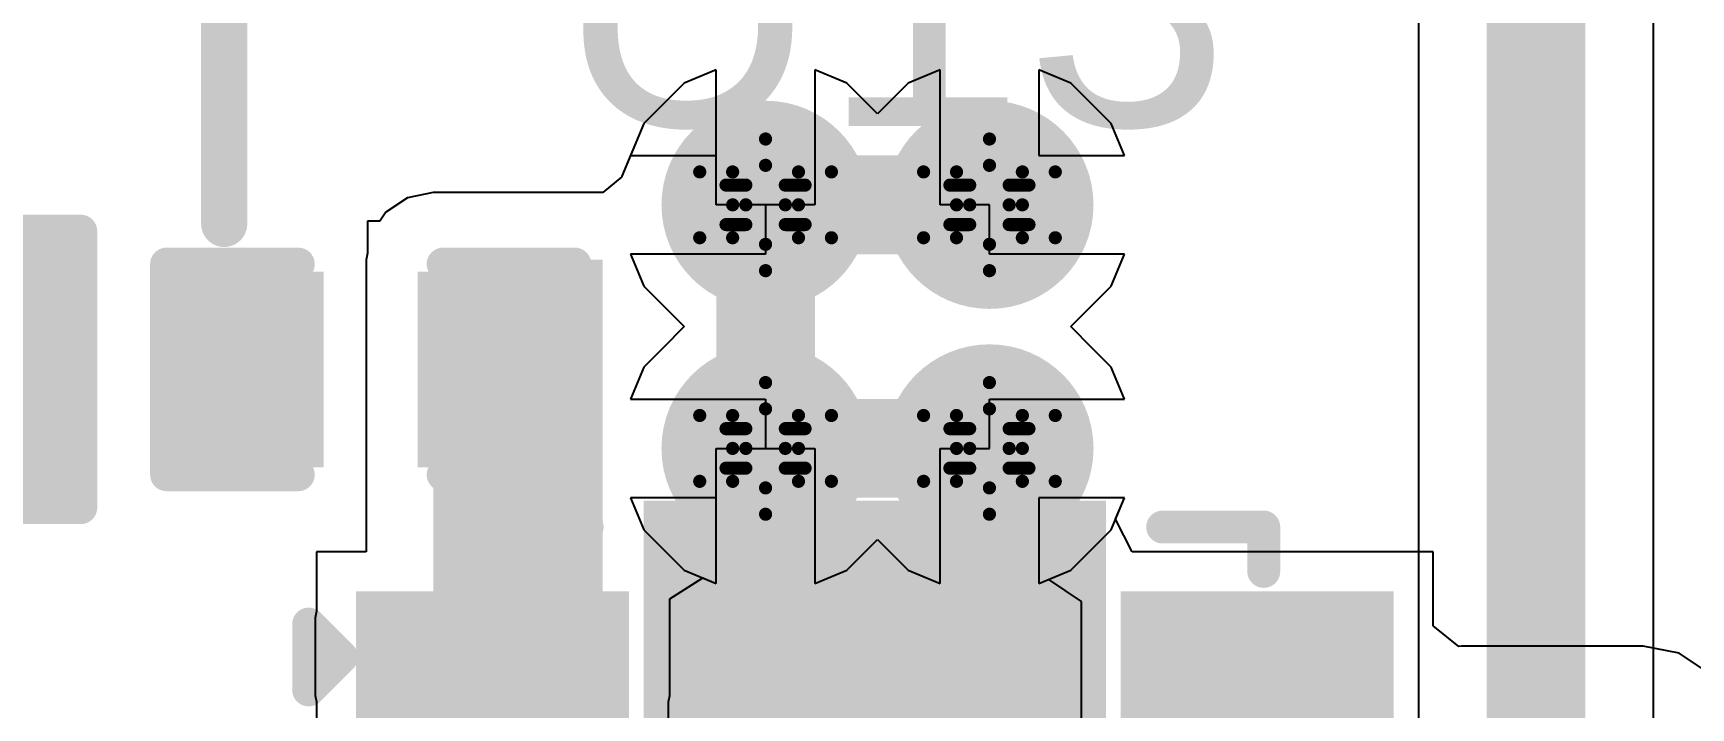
# Model space of a CAD drawing. Header units: inches. Extents: x -18 to 237, y -41 to 211.
# Drawn here: x 34.13 to 40.53, y 76.27 to 78.87 of the extents above; entities that cross this region are included whole.
import ezdxf

# ---------------------------------------------------------------- set-up
doc = ezdxf.new("R2010")
doc.units = ezdxf.units.IN
for name, color, linetype in [('Bottom Layer', 5, 'Continuous'), ('Bottom Solder', 6, 'Continuous'), ('Drill Drawing', 1, 'Continuous'), ('Top Layer', 1, 'Continuous'), ('Top Overlay', 2, 'Continuous'), ('Top Paste', 8, 'Continuous'), ('Top Solder', 216, 'Continuous'), ('Via Holes', 16, 'Continuous')]:
    doc.layers.add(name, color=color, linetype=linetype)
doc.styles.add('Arial', font='', dxfattribs={"height": 0.2})
doc.styles.get('Arial').set_extended_font_data('Arial')

# ---------------------------------------------------------------- blocks, each defined once
blk = doc.blocks.new('DFN_14_3_4__31')
at = {"layer": 'Top Layer'}
for points in [[(-0.79, 2), (0.79, 2), (0.79, -2), (-0.79, -2)], [(-1.9, 1.65), (-1.05, 1.65), (-1.05, 1.35), (-1.9, 1.35)], [(1.05, 1.65), (1.9, 1.65), (1.9, 1.35), (1.05, 1.35)], [(-1.9, 1.15), (-1.05, 1.15), (-1.05, 0.85), (-1.9, 0.85)], [(1.05, 1.15), (1.9, 1.15), (1.9, 0.85), (1.05, 0.85)], [(-1.9, 0.65), (-1.05, 0.65), (-1.05, 0.35), (-1.9, 0.35)], [(1.05, 0.65), (1.9, 0.65), (1.9, 0.35), (1.05, 0.35)], [(-1.9, 0.15), (-1.05, 0.15), (-1.05, -0.15), (-1.9, -0.15)], [(1.05, 0.15), (1.9, 0.15), (1.9, -0.15), (1.05, -0.15)], [(-1.9, -0.35), (-1.05, -0.35), (-1.05, -0.65), (-1.9, -0.65)], [(1.05, -0.35), (1.9, -0.35), (1.9, -0.65), (1.05, -0.65)], [(-1.9, -0.85), (-1.05, -0.85), (-1.05, -1.15), (-1.9, -1.15)], [(1.05, -0.85), (1.9, -0.85), (1.9, -1.15), (1.05, -1.15)], [(-1.9, -1.35), (-1.05, -1.35), (-1.05, -1.65), (-1.9, -1.65)], [(1.05, -1.35), (1.9, -1.35), (1.9, -1.65), (1.05, -1.65)]]:
    blk.add_hatch(color=1, dxfattribs=at).paths.add_polyline_path(points)
at = {"layer": 'Top Paste'}
for points in [[(-1.9, 1.65), (-1.05, 1.65), (-1.05, 1.35), (-1.9, 1.35)], [(1.05, 1.65), (1.9, 1.65), (1.9, 1.35), (1.05, 1.35)], [(-1.9, 1.15), (-1.05, 1.15), (-1.05, 0.85), (-1.9, 0.85)], [(1.05, 1.15), (1.9, 1.15), (1.9, 0.85), (1.05, 0.85)], [(-1.9, 0.65), (-1.05, 0.65), (-1.05, 0.35), (-1.9, 0.35)], [(1.05, 0.65), (1.9, 0.65), (1.9, 0.35), (1.05, 0.35)], [(-1.9, 0.15), (-1.05, 0.15), (-1.05, -0.15), (-1.9, -0.15)], [(1.05, 0.15), (1.9, 0.15), (1.9, -0.15), (1.05, -0.15)], [(-1.9, -0.35), (-1.05, -0.35), (-1.05, -0.65), (-1.9, -0.65)], [(1.05, -0.35), (1.9, -0.35), (1.9, -0.65), (1.05, -0.65)], [(-1.9, -0.85), (-1.05, -0.85), (-1.05, -1.15), (-1.9, -1.15)], [(1.05, -0.85), (1.9, -0.85), (1.9, -1.15), (1.05, -1.15)], [(-1.9, -1.35), (-1.05, -1.35), (-1.05, -1.65), (-1.9, -1.65)], [(1.05, -1.35), (1.9, -1.35), (1.9, -1.65), (1.05, -1.65)]]:
    blk.add_hatch(color=8, dxfattribs=at).paths.add_polyline_path(points)
at = {"layer": 'Top Solder'}
for points in [[(-0.8916, 2.1016), (0.8916, 2.1016), (0.8916, -2.1016), (-0.8916, -2.1016)], [(-2.0016, 1.7516), (-0.9484, 1.7516), (-0.9484, 1.2484), (-2.0016, 1.2484)], [(0.9484, 1.7516), (2.0016, 1.7516), (2.0016, 1.2484), (0.9484, 1.2484)], [(-2.0016, 1.2516), (-0.9484, 1.2516), (-0.9484, 0.7484), (-2.0016, 0.7484)], [(0.9484, 1.2516), (2.0016, 1.2516), (2.0016, 0.7484), (0.9484, 0.7484)], [(-2.0016, 0.7516), (-0.9484, 0.7516), (-0.9484, 0.2484), (-2.0016, 0.2484)], [(0.9484, 0.7516), (2.0016, 0.7516), (2.0016, 0.2484), (0.9484, 0.2484)], [(-2.0016, 0.2516), (-0.9484, 0.2516), (-0.9484, -0.2516), (-2.0016, -0.2516)], [(0.9484, 0.2516), (2.0016, 0.2516), (2.0016, -0.2516), (0.9484, -0.2516)], [(-2.0016, -0.2484), (-0.9484, -0.2484), (-0.9484, -0.7516), (-2.0016, -0.7516)], [(0.9484, -0.2484), (2.0016, -0.2484), (2.0016, -0.7516), (0.9484, -0.7516)], [(-2.0016, -0.7484), (-0.9484, -0.7484), (-0.9484, -1.2516), (-2.0016, -1.2516)], [(0.9484, -0.7484), (2.0016, -0.7484), (2.0016, -1.2516), (0.9484, -1.2516)], [(-2.0016, -1.2484), (-0.9484, -1.2484), (-0.9484, -1.7516), (-2.0016, -1.7516)], [(0.9484, -1.2484), (2.0016, -1.2484), (2.0016, -1.7516), (0.9484, -1.7516)]]:
    blk.add_hatch(color=216, dxfattribs=at).paths.add_polyline_path(points)
at = {"layer": 'Top Overlay'}
for points in [[(-1.5, 2, 0.127, 0.127, 0), (-1.11, 2, 0.127, 0.127, 0)], [(-1.5, 1.8288, 0.127, 0.127, 0), (-1.5, 2, 0.127, 0.127, 0)], [(1.11, 2, 0.127, 0.127, 0), (1.5, 2, 0.127, 0.127, 0)], [(1.5, 1.8288, 0.127, 0.127, 0), (1.5, 2, 0.127, 0.127, 0)], [(-2.1844, 1.3716, 0.127, 0.127, 0), (-2.1844, 1.6256, 0.127, 0.127, 0)], [(-2.1844, 1.6256, 0.127, 0.127, 0), (-2.0574, 1.4986, 0.127, 0.127, 0)], [(-2.1844, 1.3716, 0.127, 0.127, 0), (-2.0574, 1.4986, 0.127, 0.127, 0)], [(-1.5, -2, 0.127, 0.127, 0), (-1.5, -1.8288, 0.127, 0.127, 0)], [(1.5, -2, 0.127, 0.127, 0), (1.5, -1.8288, 0.127, 0.127, 0)], [(-1.5, -2, 0.127, 0.127, 0), (-1.11, -2, 0.127, 0.127, 0)], [(1.11, -2, 0.127, 0.127, 0), (1.5, -2, 0.127, 0.127, 0)]]:
    blk.add_lwpolyline(points, format="xyseb", dxfattribs=at)
for points in [[(-1.5317, 2, 0.0635, 0.0635, 1), (-1.4682, 2, 0.0635, 0.0635, 1)], [(-1.5317, 2, 0.0635, 0.0635, 1), (-1.4682, 2, 0.0635, 0.0635, 1)], [(-1.1418, 2, 0.0635, 0.0635, 1), (-1.0783, 2, 0.0635, 0.0635, 1)], [(1.0783, 2, 0.0635, 0.0635, 1), (1.1418, 2, 0.0635, 0.0635, 1)], [(1.4682, 2, 0.0635, 0.0635, 1), (1.5317, 2, 0.0635, 0.0635, 1)], [(1.4682, 2, 0.0635, 0.0635, 1), (1.5317, 2, 0.0635, 0.0635, 1)], [(-1.5317, 1.8288, 0.0635, 0.0635, 1), (-1.4682, 1.8288, 0.0635, 0.0635, 1)], [(1.4682, 1.8288, 0.0635, 0.0635, 1), (1.5317, 1.8288, 0.0635, 0.0635, 1)], [(-2.2161, 1.6256, 0.0635, 0.0635, 1), (-2.1526, 1.6256, 0.0635, 0.0635, 1)], [(-2.2161, 1.6256, 0.0635, 0.0635, 1), (-2.1526, 1.6256, 0.0635, 0.0635, 1)], [(-2.0892, 1.4986, 0.0635, 0.0635, 1), (-2.0257, 1.4986, 0.0635, 0.0635, 1)], [(-2.0892, 1.4986, 0.0635, 0.0635, 1), (-2.0257, 1.4986, 0.0635, 0.0635, 1)], [(-2.2161, 1.3716, 0.0635, 0.0635, 1), (-2.1526, 1.3716, 0.0635, 0.0635, 1)], [(-2.2161, 1.3716, 0.0635, 0.0635, 1), (-2.1526, 1.3716, 0.0635, 0.0635, 1)], [(-1.5317, -1.8288, 0.0635, 0.0635, 1), (-1.4682, -1.8288, 0.0635, 0.0635, 1)], [(1.4682, -1.8288, 0.0635, 0.0635, 1), (1.5317, -1.8288, 0.0635, 0.0635, 1)], [(-1.5317, -2, 0.0635, 0.0635, 1), (-1.4682, -2, 0.0635, 0.0635, 1)], [(-1.5317, -2, 0.0635, 0.0635, 1), (-1.4682, -2, 0.0635, 0.0635, 1)], [(-1.1418, -2, 0.0635, 0.0635, 1), (-1.0783, -2, 0.0635, 0.0635, 1)], [(1.0783, -2, 0.0635, 0.0635, 1), (1.1418, -2, 0.0635, 0.0635, 1)], [(1.4682, -2, 0.0635, 0.0635, 1), (1.5317, -2, 0.0635, 0.0635, 1)], [(1.4682, -2, 0.0635, 0.0635, 1), (1.5317, -2, 0.0635, 0.0635, 1)]]:
    blk.add_lwpolyline(points, format="xyseb", close=True, dxfattribs=at)
blk = doc.blocks.new('R___0603_59')
at = {"layer": 'Top Layer'}
for points in [[(-0.381, 0.4445), (-0.381, -0.4445), (-1.143, -0.4445), (-1.143, 0.4445)], [(1.143, 0.4445), (1.143, -0.4445), (0.381, -0.4445), (0.381, 0.4445)]]:
    blk.add_hatch(color=1, dxfattribs=at).paths.add_polyline_path(points)
at = {"layer": 'Top Paste'}
for points in [[(-0.381, 0.4445), (-0.381, -0.4445), (-1.143, -0.4445), (-1.143, 0.4445)], [(1.143, 0.4445), (1.143, -0.4445), (0.381, -0.4445), (0.381, 0.4445)]]:
    blk.add_hatch(color=8, dxfattribs=at).paths.add_polyline_path(points)
at = {"layer": 'Top Solder'}
for points in [[(-0.2794, 0.5461), (-0.2794, -0.5461), (-1.2446, -0.5461), (-1.2446, 0.5461)], [(1.2446, 0.5461), (1.2446, -0.5461), (0.2794, -0.5461), (0.2794, 0.5461)]]:
    blk.add_hatch(color=216, dxfattribs=at).paths.add_polyline_path(points)
at = {"layer": 'Top Overlay'}
for points in [[(1.2192, 0.5334, 0.127, 0.127, 0), (-1.2192, 0.5334, 0.127, 0.127, 0)], [(-1.2192, 0.5334, 0.127, 0.127, 0), (-1.2192, -0.5334, 0.127, 0.127, 0)], [(1.2192, 0.5334, 0.127, 0.127, 0), (1.2192, -0.5334, 0.127, 0.127, 0)], [(1.2192, -0.5334, 0.127, 0.127, 0), (-1.2192, -0.5334, 0.127, 0.127, 0)]]:
    blk.add_lwpolyline(points, format="xyseb", dxfattribs=at)
for points in [[(-1.25095, 0.5334, 0.0635, 0.0635, 1), (-1.18745, 0.5334, 0.0635, 0.0635, 1)], [(-1.25095, 0.5334, 0.0635, 0.0635, 1), (-1.18745, 0.5334, 0.0635, 0.0635, 1)], [(1.18745, 0.5334, 0.0635, 0.0635, 1), (1.25095, 0.5334, 0.0635, 0.0635, 1)], [(1.18745, 0.5334, 0.0635, 0.0635, 1), (1.25095, 0.5334, 0.0635, 0.0635, 1)], [(-1.25095, -0.5334, 0.0635, 0.0635, 1), (-1.18745, -0.5334, 0.0635, 0.0635, 1)], [(-1.25095, -0.5334, 0.0635, 0.0635, 1), (-1.18745, -0.5334, 0.0635, 0.0635, 1)], [(1.18745, -0.5334, 0.0635, 0.0635, 1), (1.25095, -0.5334, 0.0635, 0.0635, 1)], [(1.18745, -0.5334, 0.0635, 0.0635, 1), (1.25095, -0.5334, 0.0635, 0.0635, 1)]]:
    blk.add_lwpolyline(points, format="xyseb", close=True, dxfattribs=at)
blk = doc.blocks.new('C___0402_144')
at = {"layer": 'Top Layer'}
for points in [[(-0.6985, -0.3175), (-0.6985, 0.3175), (-0.2413, 0.3175), (-0.2413, -0.3175)], [(0.2413, -0.3175), (0.2413, 0.3175), (0.6985, 0.3175), (0.6985, -0.3175)]]:
    blk.add_hatch(color=1, dxfattribs=at).paths.add_polyline_path(points)
at = {"layer": 'Top Paste'}
for points in [[(-0.6985, -0.3175), (-0.6985, 0.3175), (-0.2413, 0.3175), (-0.2413, -0.3175)], [(0.2413, -0.3175), (0.2413, 0.3175), (0.6985, 0.3175), (0.6985, -0.3175)]]:
    blk.add_hatch(color=8, dxfattribs=at).paths.add_polyline_path(points)
at = {"layer": 'Top Solder'}
for points in [[(-0.7585, -0.3775), (-0.7585, 0.3775), (-0.1813, 0.3775), (-0.1813, -0.3775)], [(0.1813, -0.3775), (0.1813, 0.3775), (0.7585, 0.3775), (0.7585, -0.3775)]]:
    blk.add_hatch(color=216, dxfattribs=at).paths.add_polyline_path(points)
at = {"layer": 'Top Overlay'}
for points in [[(-0.7874, 0.4064, 0.127, 0.127, 0), (-0.7874, -0.4064, 0.127, 0.127, 0)], [(-0.2794, 0.4064, 0.127, 0.127, 0), (-0.7874, 0.4064, 0.127, 0.127, 0)], [(0.7874, 0.4064, 0.127, 0.127, 0), (0.2794, 0.4064, 0.127, 0.127, 0)], [(0.7874, 0.4064, 0.127, 0.127, 0), (0.7874, -0.4064, 0.127, 0.127, 0)], [(-0.2794, -0.4064, 0.127, 0.127, 0), (-0.7874, -0.4064, 0.127, 0.127, 0)], [(0.7874, -0.4064, 0.127, 0.127, 0), (0.2794, -0.4064, 0.127, 0.127, 0)]]:
    blk.add_lwpolyline(points, format="xyseb", dxfattribs=at)
for points in [[(-0.8191, 0.4064, 0.0635, 0.0635, 1), (-0.7556, 0.4064, 0.0635, 0.0635, 1)], [(-0.8191, 0.4064, 0.0635, 0.0635, 1), (-0.7556, 0.4064, 0.0635, 0.0635, 1)], [(-0.3111, 0.4064, 0.0635, 0.0635, 1), (-0.2477, 0.4064, 0.0635, 0.0635, 1)], [(0.2477, 0.4064, 0.0635, 0.0635, 1), (0.3111, 0.4064, 0.0635, 0.0635, 1)], [(0.7556, 0.4064, 0.0635, 0.0635, 1), (0.8191, 0.4064, 0.0635, 0.0635, 1)], [(0.7556, 0.4064, 0.0635, 0.0635, 1), (0.8191, 0.4064, 0.0635, 0.0635, 1)], [(-0.8191, -0.4064, 0.0635, 0.0635, 1), (-0.7556, -0.4064, 0.0635, 0.0635, 1)], [(-0.8191, -0.4064, 0.0635, 0.0635, 1), (-0.7556, -0.4064, 0.0635, 0.0635, 1)], [(-0.3111, -0.4064, 0.0635, 0.0635, 1), (-0.2477, -0.4064, 0.0635, 0.0635, 1)], [(0.2477, -0.4064, 0.0635, 0.0635, 1), (0.3111, -0.4064, 0.0635, 0.0635, 1)], [(0.7556, -0.4064, 0.0635, 0.0635, 1), (0.8191, -0.4064, 0.0635, 0.0635, 1)], [(0.7556, -0.4064, 0.0635, 0.0635, 1), (0.8191, -0.4064, 0.0635, 0.0635, 1)]]:
    blk.add_lwpolyline(points, format="xyseb", close=True, dxfattribs=at)

msp = doc.modelspace()

# ---------------------------------------------------------------- hatches: boundary and pattern name
at = {"layer": 'Bottom Layer'}
h = msp.add_hatch(color=5, dxfattribs=at)
edge = h.paths.add_edge_path()
edge.add_arc((36.957, 78.2101), 0.3, 0, 360)
h = msp.add_hatch(color=5, dxfattribs=at)
edge = h.paths.add_edge_path()
edge.add_arc((37.8206, 78.2101), 0.3, 0, 360)
h = msp.add_hatch(color=5, dxfattribs=at)
edge = h.paths.add_edge_path()
edge.add_arc((36.957, 77.2703), 0.3, 0, 360)
h = msp.add_hatch(color=5, dxfattribs=at)
edge = h.paths.add_edge_path()
edge.add_arc((37.8206, 77.2703), 0.3, 0, 360)
at = {"layer": 'Bottom Solder'}
h = msp.add_hatch(color=6, dxfattribs=at)
edge = h.paths.add_edge_path()
edge.add_arc((36.957, 78.2101), 0.4016, 0, 360)
h = msp.add_hatch(color=6, dxfattribs=at)
edge = h.paths.add_edge_path()
edge.add_arc((37.8206, 78.2101), 0.4016, 0, 360)
h = msp.add_hatch(color=6, dxfattribs=at)
edge = h.paths.add_edge_path()
edge.add_arc((36.957, 77.2703), 0.4016, 0, 360)
h = msp.add_hatch(color=6, dxfattribs=at)
edge = h.paths.add_edge_path()
edge.add_arc((37.8206, 77.2703), 0.4016, 0, 360)
at = {"layer": 'Top Layer'}
h = msp.add_hatch(color=1, dxfattribs=at)
edge = h.paths.add_edge_path()
edge.add_arc((36.957, 78.2101), 0.3, 0, 360)
h = msp.add_hatch(color=1, dxfattribs=at)
edge = h.paths.add_edge_path()
edge.add_arc((37.8206, 78.2101), 0.3, 0, 360)
for points in [[(35.6752, 76.3169), (36.3288, 76.3169), (36.3288, 77.9985), (35.6752, 77.9985)], [(35.4788, 76.3169), (36.3288, 76.3169), (36.3288, 76.6169), (35.4788, 76.6169)]]:
    msp.add_hatch(color=1, dxfattribs=at).paths.add_polyline_path(points)
h = msp.add_hatch(color=1, dxfattribs=at)
edge = h.paths.add_edge_path()
edge.add_arc((36.957, 77.2703), 0.3, 0, 360)
h = msp.add_hatch(color=1, dxfattribs=at)
edge = h.paths.add_edge_path()
edge.add_arc((37.8206, 77.2703), 0.3, 0, 360)
at = {"layer": 'Top Solder'}
h = msp.add_hatch(color=216, dxfattribs=at)
edge = h.paths.add_edge_path()
edge.add_arc((36.957, 78.2101), 0.4016, 0, 360)
h = msp.add_hatch(color=216, dxfattribs=at)
edge = h.paths.add_edge_path()
edge.add_arc((37.8206, 78.2101), 0.4016, 0, 360)
h = msp.add_hatch(color=216, dxfattribs=at)
edge = h.paths.add_edge_path()
edge.add_arc((36.957, 77.2703), 0.4016, 0, 360)
h = msp.add_hatch(color=216, dxfattribs=at)
edge = h.paths.add_edge_path()
edge.add_arc((37.8206, 77.2703), 0.4016, 0, 360)
at = {"layer": 'Via Holes'}
h = msp.add_hatch(color=7, dxfattribs=at)
edge = h.paths.add_edge_path()
edge.add_arc((36.957, 78.2101), 0.15, 0, 360)
h = msp.add_hatch(color=7, dxfattribs=at)
edge = h.paths.add_edge_path()
edge.add_arc((37.8206, 78.2101), 0.15, 0, 360)
h = msp.add_hatch(color=7, dxfattribs=at)
edge = h.paths.add_edge_path()
edge.add_arc((36.957, 77.2703), 0.15, 0, 360)
h = msp.add_hatch(color=7, dxfattribs=at)
edge = h.paths.add_edge_path()
edge.add_arc((37.8206, 77.2703), 0.15, 0, 360)

# ---------------------------------------------------------------- linework, layer by layer
at = {"layer": 'Bottom Layer'}
for p, q in [((39.4756, 80.2082), (39.4756, 75.7972)), ((40.382, 75.7972), (40.382, 80.2082)), ((36.7665, 78.7308), (36.6432, 78.6797)), ((36.7665, 78.4006), (36.7665, 78.7308)), ((37.2708, 78.6797), (37.1475, 78.7308)), ((37.1475, 78.7308), (37.1475, 78.2101)), ((37.6301, 78.7308), (37.5068, 78.6797)), ((37.6301, 78.2101), (37.6301, 78.7308)), ((38.1344, 78.6797), (38.0111, 78.7308)), ((38.0111, 78.7308), (38.0111, 78.4006)), ((36.6432, 78.6797), (36.4873, 78.5239)), ((37.3888, 78.5618), (37.2708, 78.6797)), ((37.5068, 78.6797), (37.3888, 78.5618)), ((38.2903, 78.5239), (38.1344, 78.6797)), ((36.4873, 78.5239), (36.4363, 78.4006)), ((38.3413, 78.4006), (38.2903, 78.5239)), ((36.4363, 78.4006), (36.7665, 78.4006)), ((38.0111, 78.4006), (38.3413, 78.4006)), ((37.1475, 78.2101), (36.957, 78.2101)), ((36.957, 78.2101), (36.957, 78.0196)), ((37.8206, 78.2101), (37.6301, 78.2101)), ((37.8206, 78.0196), (37.8206, 78.2101)), ((36.957, 78.0196), (36.4363, 78.0196)), ((36.4363, 78.0196), (36.4873, 77.8963)), ((38.3413, 78.0196), (37.8206, 78.0196)), ((38.2903, 77.8963), (38.3413, 78.0196)), ((36.4873, 77.8963), (36.5605, 77.8232)), ((38.2171, 77.8232), (38.2903, 77.8963)), ((36.5605, 77.8232), (36.6429, 77.7402)), ((38.1347, 77.7402), (38.2171, 77.8232)), ((36.6429, 77.7402), (36.5605, 77.6572)), ((38.2171, 77.6572), (38.1347, 77.7402)), ((36.5605, 77.6572), (36.4873, 77.5841)), ((38.2903, 77.5841), (38.2171, 77.6572)), ((36.4873, 77.5841), (36.4363, 77.4608)), ((38.3413, 77.4608), (38.2903, 77.5841)), ((36.4363, 77.4608), (36.957, 77.4608)), ((36.957, 77.4608), (36.957, 77.2703)), ((37.8206, 77.2703), (37.8206, 77.4608)), ((37.8206, 77.4608), (38.3413, 77.4608)), ((36.957, 77.2703), (37.1475, 77.2703)), ((37.1475, 77.2703), (37.1475, 76.7495)), ((37.6301, 76.7495), (37.6301, 77.2703)), ((37.6301, 77.2703), (37.8206, 77.2703)), ((36.7665, 77.0798), (36.4363, 77.0798)), ((36.4363, 77.0798), (36.4873, 76.9565)), ((36.7665, 76.7495), (36.7665, 77.0798)), ((38.3413, 77.0798), (38.0111, 77.0798)), ((38.0111, 77.0798), (38.0111, 76.7495)), ((38.2903, 76.9565), (38.3413, 77.0798)), ((36.4873, 76.9565), (36.6432, 76.8006)), ((38.1344, 76.8006), (38.2903, 76.9565)), ((37.2708, 76.8006), (37.3888, 76.9186)), ((37.3888, 76.9186), (37.5068, 76.8006)), ((36.6432, 76.8006), (36.7665, 76.7495)), ((37.1475, 76.7495), (37.2708, 76.8006)), ((37.5068, 76.8006), (37.6301, 76.7495)), ((38.0111, 76.7495), (38.1344, 76.8006))]:
    msp.add_line(p, q, dxfattribs=at)
msp.add_lwpolyline([(39.9288, 75.4669, 0.381, 0.381, 0), (39.9288, 80.5385, 0.381, 0.381, 0)], format="xyseb", dxfattribs=at)
at = {"layer": 'Drill Drawing'}
for points in [[(36.83, 78.3371, 0.0508, 0.0508, 0), (36.957, 78.4641, 0.0508, 0.0508, 0)], [(36.957, 78.4641, 0.0508, 0.0508, 0), (37.084, 78.3371, 0.0508, 0.0508, 0)], [(37.6936, 78.3371, 0.0508, 0.0508, 0), (37.8206, 78.4641, 0.0508, 0.0508, 0)], [(37.8206, 78.4641, 0.0508, 0.0508, 0), (37.9476, 78.3371, 0.0508, 0.0508, 0)], [(36.703, 78.3371, 0.0508, 0.0508, 0), (36.83, 78.2101, 0.0508, 0.0508, 0)], [(36.703, 78.3371, 0.0508, 0.0508, 0), (36.83, 78.3371, 0.0508, 0.0508, 0)], [(36.8808, 78.2863, 0.0508, 0.0508, 0), (36.957, 78.3625, 0.0508, 0.0508, 0)], [(36.957, 78.3625, 0.0508, 0.0508, 0), (37.0332, 78.2863, 0.0508, 0.0508, 0)], [(37.084, 78.3371, 0.0508, 0.0508, 0), (37.211, 78.3371, 0.0508, 0.0508, 0)], [(37.084, 78.2101, 0.0508, 0.0508, 0), (37.211, 78.3371, 0.0508, 0.0508, 0)], [(37.5666, 78.3371, 0.0508, 0.0508, 0), (37.6936, 78.2101, 0.0508, 0.0508, 0)], [(37.5666, 78.3371, 0.0508, 0.0508, 0), (37.6936, 78.3371, 0.0508, 0.0508, 0)], [(37.7444, 78.2863, 0.0508, 0.0508, 0), (37.8206, 78.3625, 0.0508, 0.0508, 0)], [(37.8206, 78.3625, 0.0508, 0.0508, 0), (37.8968, 78.2863, 0.0508, 0.0508, 0)], [(37.9476, 78.3371, 0.0508, 0.0508, 0), (38.0746, 78.3371, 0.0508, 0.0508, 0)], [(37.9476, 78.2101, 0.0508, 0.0508, 0), (38.0746, 78.3371, 0.0508, 0.0508, 0)], [(36.8046, 78.2863, 0.0508, 0.0508, 0), (36.8808, 78.2101, 0.0508, 0.0508, 0)], [(36.8046, 78.2863, 0.0508, 0.0508, 0), (36.8808, 78.2863, 0.0508, 0.0508, 0)], [(37.0332, 78.2863, 0.0508, 0.0508, 0), (37.1094, 78.2863, 0.0508, 0.0508, 0)], [(37.0332, 78.2101, 0.0508, 0.0508, 0), (37.1094, 78.2863, 0.0508, 0.0508, 0)], [(37.6682, 78.2863, 0.0508, 0.0508, 0), (37.7444, 78.2101, 0.0508, 0.0508, 0)], [(37.6682, 78.2863, 0.0508, 0.0508, 0), (37.7444, 78.2863, 0.0508, 0.0508, 0)], [(37.8968, 78.2863, 0.0508, 0.0508, 0), (37.973, 78.2863, 0.0508, 0.0508, 0)], [(37.8968, 78.2101, 0.0508, 0.0508, 0), (37.973, 78.2863, 0.0508, 0.0508, 0)], [(36.703, 78.0831, 0.0508, 0.0508, 0), (36.83, 78.2101, 0.0508, 0.0508, 0)], [(36.8046, 78.1339, 0.0508, 0.0508, 0), (36.8808, 78.2101, 0.0508, 0.0508, 0)], [(37.0332, 78.2101, 0.0508, 0.0508, 0), (37.1094, 78.1339, 0.0508, 0.0508, 0)], [(37.084, 78.2101, 0.0508, 0.0508, 0), (37.211, 78.0831, 0.0508, 0.0508, 0)], [(37.5666, 78.0831, 0.0508, 0.0508, 0), (37.6936, 78.2101, 0.0508, 0.0508, 0)], [(37.6682, 78.1339, 0.0508, 0.0508, 0), (37.7444, 78.2101, 0.0508, 0.0508, 0)], [(37.8968, 78.2101, 0.0508, 0.0508, 0), (37.973, 78.1339, 0.0508, 0.0508, 0)], [(37.9476, 78.2101, 0.0508, 0.0508, 0), (38.0746, 78.0831, 0.0508, 0.0508, 0)], [(36.8046, 78.1339, 0.0508, 0.0508, 0), (36.8808, 78.1339, 0.0508, 0.0508, 0)], [(36.8808, 78.1339, 0.0508, 0.0508, 0), (36.957, 78.0577, 0.0508, 0.0508, 0)], [(36.957, 78.0577, 0.0508, 0.0508, 0), (37.0332, 78.1339, 0.0508, 0.0508, 0)], [(37.0332, 78.1339, 0.0508, 0.0508, 0), (37.1094, 78.1339, 0.0508, 0.0508, 0)], [(37.6682, 78.1339, 0.0508, 0.0508, 0), (37.7444, 78.1339, 0.0508, 0.0508, 0)], [(37.7444, 78.1339, 0.0508, 0.0508, 0), (37.8206, 78.0577, 0.0508, 0.0508, 0)], [(37.8206, 78.0577, 0.0508, 0.0508, 0), (37.8968, 78.1339, 0.0508, 0.0508, 0)], [(37.8968, 78.1339, 0.0508, 0.0508, 0), (37.973, 78.1339, 0.0508, 0.0508, 0)], [(36.703, 78.0831, 0.0508, 0.0508, 0), (36.83, 78.0831, 0.0508, 0.0508, 0)], [(36.83, 78.0831, 0.0508, 0.0508, 0), (36.957, 77.9561, 0.0508, 0.0508, 0)], [(36.957, 77.9561, 0.0508, 0.0508, 0), (37.084, 78.0831, 0.0508, 0.0508, 0)], [(37.084, 78.0831, 0.0508, 0.0508, 0), (37.211, 78.0831, 0.0508, 0.0508, 0)], [(37.5666, 78.0831, 0.0508, 0.0508, 0), (37.6936, 78.0831, 0.0508, 0.0508, 0)], [(37.6936, 78.0831, 0.0508, 0.0508, 0), (37.8206, 77.9561, 0.0508, 0.0508, 0)], [(37.8206, 77.9561, 0.0508, 0.0508, 0), (37.9476, 78.0831, 0.0508, 0.0508, 0)], [(37.9476, 78.0831, 0.0508, 0.0508, 0), (38.0746, 78.0831, 0.0508, 0.0508, 0)], [(36.83, 77.3973, 0.0508, 0.0508, 0), (36.957, 77.5243, 0.0508, 0.0508, 0)], [(36.957, 77.5243, 0.0508, 0.0508, 0), (37.084, 77.3973, 0.0508, 0.0508, 0)], [(37.6936, 77.3973, 0.0508, 0.0508, 0), (37.8206, 77.5243, 0.0508, 0.0508, 0)], [(37.8206, 77.5243, 0.0508, 0.0508, 0), (37.9476, 77.3973, 0.0508, 0.0508, 0)], [(36.8808, 77.3465, 0.0508, 0.0508, 0), (36.957, 77.4227, 0.0508, 0.0508, 0)], [(36.957, 77.4227, 0.0508, 0.0508, 0), (37.0332, 77.3465, 0.0508, 0.0508, 0)], [(37.7444, 77.3465, 0.0508, 0.0508, 0), (37.8206, 77.4227, 0.0508, 0.0508, 0)], [(37.8206, 77.4227, 0.0508, 0.0508, 0), (37.8968, 77.3465, 0.0508, 0.0508, 0)], [(36.703, 77.3973, 0.0508, 0.0508, 0), (36.83, 77.2703, 0.0508, 0.0508, 0)], [(36.703, 77.3973, 0.0508, 0.0508, 0), (36.83, 77.3973, 0.0508, 0.0508, 0)], [(37.084, 77.3973, 0.0508, 0.0508, 0), (37.211, 77.3973, 0.0508, 0.0508, 0)], [(37.084, 77.2703, 0.0508, 0.0508, 0), (37.211, 77.3973, 0.0508, 0.0508, 0)], [(37.5666, 77.3973, 0.0508, 0.0508, 0), (37.6936, 77.2703, 0.0508, 0.0508, 0)], [(37.5666, 77.3973, 0.0508, 0.0508, 0), (37.6936, 77.3973, 0.0508, 0.0508, 0)], [(37.9476, 77.3973, 0.0508, 0.0508, 0), (38.0746, 77.3973, 0.0508, 0.0508, 0)], [(37.9476, 77.2703, 0.0508, 0.0508, 0), (38.0746, 77.3973, 0.0508, 0.0508, 0)], [(36.8046, 77.3465, 0.0508, 0.0508, 0), (36.8808, 77.2703, 0.0508, 0.0508, 0)], [(36.8046, 77.3465, 0.0508, 0.0508, 0), (36.8808, 77.3465, 0.0508, 0.0508, 0)], [(37.0332, 77.3465, 0.0508, 0.0508, 0), (37.1094, 77.3465, 0.0508, 0.0508, 0)], [(37.0332, 77.2703, 0.0508, 0.0508, 0), (37.1094, 77.3465, 0.0508, 0.0508, 0)], [(37.6682, 77.3465, 0.0508, 0.0508, 0), (37.7444, 77.2703, 0.0508, 0.0508, 0)], [(37.6682, 77.3465, 0.0508, 0.0508, 0), (37.7444, 77.3465, 0.0508, 0.0508, 0)], [(37.8968, 77.3465, 0.0508, 0.0508, 0), (37.973, 77.3465, 0.0508, 0.0508, 0)], [(37.8968, 77.2703, 0.0508, 0.0508, 0), (37.973, 77.3465, 0.0508, 0.0508, 0)], [(36.703, 77.1433, 0.0508, 0.0508, 0), (36.83, 77.2703, 0.0508, 0.0508, 0)], [(36.8046, 77.1941, 0.0508, 0.0508, 0), (36.8808, 77.2703, 0.0508, 0.0508, 0)], [(37.0332, 77.2703, 0.0508, 0.0508, 0), (37.1094, 77.1941, 0.0508, 0.0508, 0)], [(37.084, 77.2703, 0.0508, 0.0508, 0), (37.211, 77.1433, 0.0508, 0.0508, 0)], [(37.5666, 77.1433, 0.0508, 0.0508, 0), (37.6936, 77.2703, 0.0508, 0.0508, 0)], [(37.6682, 77.1941, 0.0508, 0.0508, 0), (37.7444, 77.2703, 0.0508, 0.0508, 0)], [(37.8968, 77.2703, 0.0508, 0.0508, 0), (37.973, 77.1941, 0.0508, 0.0508, 0)], [(37.9476, 77.2703, 0.0508, 0.0508, 0), (38.0746, 77.1433, 0.0508, 0.0508, 0)], [(36.8046, 77.1941, 0.0508, 0.0508, 0), (36.8808, 77.1941, 0.0508, 0.0508, 0)], [(36.8808, 77.1941, 0.0508, 0.0508, 0), (36.957, 77.1179, 0.0508, 0.0508, 0)], [(36.957, 77.1179, 0.0508, 0.0508, 0), (37.0332, 77.1941, 0.0508, 0.0508, 0)], [(37.0332, 77.1941, 0.0508, 0.0508, 0), (37.1094, 77.1941, 0.0508, 0.0508, 0)], [(37.6682, 77.1941, 0.0508, 0.0508, 0), (37.7444, 77.1941, 0.0508, 0.0508, 0)], [(37.7444, 77.1941, 0.0508, 0.0508, 0), (37.8206, 77.1179, 0.0508, 0.0508, 0)], [(37.8206, 77.1179, 0.0508, 0.0508, 0), (37.8968, 77.1941, 0.0508, 0.0508, 0)], [(37.8968, 77.1941, 0.0508, 0.0508, 0), (37.973, 77.1941, 0.0508, 0.0508, 0)], [(36.703, 77.1433, 0.0508, 0.0508, 0), (36.83, 77.1433, 0.0508, 0.0508, 0)], [(36.83, 77.1433, 0.0508, 0.0508, 0), (36.957, 77.0163, 0.0508, 0.0508, 0)], [(36.957, 77.0163, 0.0508, 0.0508, 0), (37.084, 77.1433, 0.0508, 0.0508, 0)], [(37.084, 77.1433, 0.0508, 0.0508, 0), (37.211, 77.1433, 0.0508, 0.0508, 0)], [(37.5666, 77.1433, 0.0508, 0.0508, 0), (37.6936, 77.1433, 0.0508, 0.0508, 0)], [(37.6936, 77.1433, 0.0508, 0.0508, 0), (37.8206, 77.0163, 0.0508, 0.0508, 0)], [(37.8206, 77.0163, 0.0508, 0.0508, 0), (37.9476, 77.1433, 0.0508, 0.0508, 0)], [(37.9476, 77.1433, 0.0508, 0.0508, 0), (38.0746, 77.1433, 0.0508, 0.0508, 0)]]:
    msp.add_lwpolyline(points, format="xyseb", dxfattribs=at)
for points in [[(36.9443, 78.4641, 0.0254, 0.0254, 1), (36.9697, 78.4641, 0.0254, 0.0254, 1)], [(36.9443, 78.4641, 0.0254, 0.0254, 1), (36.9697, 78.4641, 0.0254, 0.0254, 1)], [(37.8079, 78.4641, 0.0254, 0.0254, 1), (37.8333, 78.4641, 0.0254, 0.0254, 1)], [(37.8079, 78.4641, 0.0254, 0.0254, 1), (37.8333, 78.4641, 0.0254, 0.0254, 1)], [(36.6903, 78.3371, 0.0254, 0.0254, 1), (36.7157, 78.3371, 0.0254, 0.0254, 1)], [(36.6903, 78.3371, 0.0254, 0.0254, 1), (36.7157, 78.3371, 0.0254, 0.0254, 1)], [(36.8173, 78.3371, 0.0254, 0.0254, 1), (36.8427, 78.3371, 0.0254, 0.0254, 1)], [(36.8173, 78.3371, 0.0254, 0.0254, 1), (36.8427, 78.3371, 0.0254, 0.0254, 1)], [(36.9443, 78.3625, 0.0254, 0.0254, 1), (36.9697, 78.3625, 0.0254, 0.0254, 1)], [(36.9443, 78.3625, 0.0254, 0.0254, 1), (36.9697, 78.3625, 0.0254, 0.0254, 1)], [(37.0713, 78.3371, 0.0254, 0.0254, 1), (37.0967, 78.3371, 0.0254, 0.0254, 1)], [(37.0713, 78.3371, 0.0254, 0.0254, 1), (37.0967, 78.3371, 0.0254, 0.0254, 1)], [(37.1983, 78.3371, 0.0254, 0.0254, 1), (37.2237, 78.3371, 0.0254, 0.0254, 1)], [(37.1983, 78.3371, 0.0254, 0.0254, 1), (37.2237, 78.3371, 0.0254, 0.0254, 1)], [(37.5539, 78.3371, 0.0254, 0.0254, 1), (37.5793, 78.3371, 0.0254, 0.0254, 1)], [(37.5539, 78.3371, 0.0254, 0.0254, 1), (37.5793, 78.3371, 0.0254, 0.0254, 1)], [(37.6809, 78.3371, 0.0254, 0.0254, 1), (37.7063, 78.3371, 0.0254, 0.0254, 1)], [(37.6809, 78.3371, 0.0254, 0.0254, 1), (37.7063, 78.3371, 0.0254, 0.0254, 1)], [(37.8079, 78.3625, 0.0254, 0.0254, 1), (37.8333, 78.3625, 0.0254, 0.0254, 1)], [(37.8079, 78.3625, 0.0254, 0.0254, 1), (37.8333, 78.3625, 0.0254, 0.0254, 1)], [(37.9349, 78.3371, 0.0254, 0.0254, 1), (37.9603, 78.3371, 0.0254, 0.0254, 1)], [(37.9349, 78.3371, 0.0254, 0.0254, 1), (37.9603, 78.3371, 0.0254, 0.0254, 1)], [(38.0619, 78.3371, 0.0254, 0.0254, 1), (38.0873, 78.3371, 0.0254, 0.0254, 1)], [(38.0619, 78.3371, 0.0254, 0.0254, 1), (38.0873, 78.3371, 0.0254, 0.0254, 1)], [(36.7919, 78.2863, 0.0254, 0.0254, 1), (36.8173, 78.2863, 0.0254, 0.0254, 1)], [(36.7919, 78.2863, 0.0254, 0.0254, 1), (36.8173, 78.2863, 0.0254, 0.0254, 1)], [(36.8681, 78.2863, 0.0254, 0.0254, 1), (36.8935, 78.2863, 0.0254, 0.0254, 1)], [(36.8681, 78.2863, 0.0254, 0.0254, 1), (36.8935, 78.2863, 0.0254, 0.0254, 1)], [(37.0205, 78.2863, 0.0254, 0.0254, 1), (37.0459, 78.2863, 0.0254, 0.0254, 1)], [(37.0205, 78.2863, 0.0254, 0.0254, 1), (37.0459, 78.2863, 0.0254, 0.0254, 1)], [(37.0967, 78.2863, 0.0254, 0.0254, 1), (37.1221, 78.2863, 0.0254, 0.0254, 1)], [(37.0967, 78.2863, 0.0254, 0.0254, 1), (37.1221, 78.2863, 0.0254, 0.0254, 1)], [(37.6555, 78.2863, 0.0254, 0.0254, 1), (37.6809, 78.2863, 0.0254, 0.0254, 1)], [(37.6555, 78.2863, 0.0254, 0.0254, 1), (37.6809, 78.2863, 0.0254, 0.0254, 1)], [(37.7317, 78.2863, 0.0254, 0.0254, 1), (37.7571, 78.2863, 0.0254, 0.0254, 1)], [(37.7317, 78.2863, 0.0254, 0.0254, 1), (37.7571, 78.2863, 0.0254, 0.0254, 1)], [(37.8841, 78.2863, 0.0254, 0.0254, 1), (37.9095, 78.2863, 0.0254, 0.0254, 1)], [(37.8841, 78.2863, 0.0254, 0.0254, 1), (37.9095, 78.2863, 0.0254, 0.0254, 1)], [(37.9603, 78.2863, 0.0254, 0.0254, 1), (37.9857, 78.2863, 0.0254, 0.0254, 1)], [(37.9603, 78.2863, 0.0254, 0.0254, 1), (37.9857, 78.2863, 0.0254, 0.0254, 1)], [(36.8173, 78.2101, 0.0254, 0.0254, 1), (36.8427, 78.2101, 0.0254, 0.0254, 1)], [(36.8173, 78.2101, 0.0254, 0.0254, 1), (36.8427, 78.2101, 0.0254, 0.0254, 1)], [(36.8681, 78.2101, 0.0254, 0.0254, 1), (36.8935, 78.2101, 0.0254, 0.0254, 1)], [(36.8681, 78.2101, 0.0254, 0.0254, 1), (36.8935, 78.2101, 0.0254, 0.0254, 1)], [(37.0205, 78.2101, 0.0254, 0.0254, 1), (37.0459, 78.2101, 0.0254, 0.0254, 1)], [(37.0205, 78.2101, 0.0254, 0.0254, 1), (37.0459, 78.2101, 0.0254, 0.0254, 1)], [(37.0713, 78.2101, 0.0254, 0.0254, 1), (37.0967, 78.2101, 0.0254, 0.0254, 1)], [(37.0713, 78.2101, 0.0254, 0.0254, 1), (37.0967, 78.2101, 0.0254, 0.0254, 1)], [(37.6809, 78.2101, 0.0254, 0.0254, 1), (37.7063, 78.2101, 0.0254, 0.0254, 1)], [(37.6809, 78.2101, 0.0254, 0.0254, 1), (37.7063, 78.2101, 0.0254, 0.0254, 1)], [(37.7317, 78.2101, 0.0254, 0.0254, 1), (37.7571, 78.2101, 0.0254, 0.0254, 1)], [(37.7317, 78.2101, 0.0254, 0.0254, 1), (37.7571, 78.2101, 0.0254, 0.0254, 1)], [(37.8841, 78.2101, 0.0254, 0.0254, 1), (37.9095, 78.2101, 0.0254, 0.0254, 1)], [(37.8841, 78.2101, 0.0254, 0.0254, 1), (37.9095, 78.2101, 0.0254, 0.0254, 1)], [(37.9349, 78.2101, 0.0254, 0.0254, 1), (37.9603, 78.2101, 0.0254, 0.0254, 1)], [(37.9349, 78.2101, 0.0254, 0.0254, 1), (37.9603, 78.2101, 0.0254, 0.0254, 1)], [(36.7919, 78.1339, 0.0254, 0.0254, 1), (36.8173, 78.1339, 0.0254, 0.0254, 1)], [(36.7919, 78.1339, 0.0254, 0.0254, 1), (36.8173, 78.1339, 0.0254, 0.0254, 1)], [(36.8681, 78.1339, 0.0254, 0.0254, 1), (36.8935, 78.1339, 0.0254, 0.0254, 1)], [(36.8681, 78.1339, 0.0254, 0.0254, 1), (36.8935, 78.1339, 0.0254, 0.0254, 1)], [(37.0205, 78.1339, 0.0254, 0.0254, 1), (37.0459, 78.1339, 0.0254, 0.0254, 1)], [(37.0205, 78.1339, 0.0254, 0.0254, 1), (37.0459, 78.1339, 0.0254, 0.0254, 1)], [(37.0967, 78.1339, 0.0254, 0.0254, 1), (37.1221, 78.1339, 0.0254, 0.0254, 1)], [(37.0967, 78.1339, 0.0254, 0.0254, 1), (37.1221, 78.1339, 0.0254, 0.0254, 1)], [(37.6555, 78.1339, 0.0254, 0.0254, 1), (37.6809, 78.1339, 0.0254, 0.0254, 1)], [(37.6555, 78.1339, 0.0254, 0.0254, 1), (37.6809, 78.1339, 0.0254, 0.0254, 1)], [(37.7317, 78.1339, 0.0254, 0.0254, 1), (37.7571, 78.1339, 0.0254, 0.0254, 1)], [(37.7317, 78.1339, 0.0254, 0.0254, 1), (37.7571, 78.1339, 0.0254, 0.0254, 1)], [(37.8841, 78.1339, 0.0254, 0.0254, 1), (37.9095, 78.1339, 0.0254, 0.0254, 1)], [(37.8841, 78.1339, 0.0254, 0.0254, 1), (37.9095, 78.1339, 0.0254, 0.0254, 1)], [(37.9603, 78.1339, 0.0254, 0.0254, 1), (37.9857, 78.1339, 0.0254, 0.0254, 1)], [(37.9603, 78.1339, 0.0254, 0.0254, 1), (37.9857, 78.1339, 0.0254, 0.0254, 1)], [(36.6903, 78.0831, 0.0254, 0.0254, 1), (36.7157, 78.0831, 0.0254, 0.0254, 1)], [(36.6903, 78.0831, 0.0254, 0.0254, 1), (36.7157, 78.0831, 0.0254, 0.0254, 1)], [(36.8173, 78.0831, 0.0254, 0.0254, 1), (36.8427, 78.0831, 0.0254, 0.0254, 1)], [(36.8173, 78.0831, 0.0254, 0.0254, 1), (36.8427, 78.0831, 0.0254, 0.0254, 1)], [(36.9443, 78.0577, 0.0254, 0.0254, 1), (36.9697, 78.0577, 0.0254, 0.0254, 1)], [(36.9443, 78.0577, 0.0254, 0.0254, 1), (36.9697, 78.0577, 0.0254, 0.0254, 1)], [(37.0713, 78.0831, 0.0254, 0.0254, 1), (37.0967, 78.0831, 0.0254, 0.0254, 1)], [(37.0713, 78.0831, 0.0254, 0.0254, 1), (37.0967, 78.0831, 0.0254, 0.0254, 1)], [(37.1983, 78.0831, 0.0254, 0.0254, 1), (37.2237, 78.0831, 0.0254, 0.0254, 1)], [(37.1983, 78.0831, 0.0254, 0.0254, 1), (37.2237, 78.0831, 0.0254, 0.0254, 1)], [(37.5539, 78.0831, 0.0254, 0.0254, 1), (37.5793, 78.0831, 0.0254, 0.0254, 1)], [(37.5539, 78.0831, 0.0254, 0.0254, 1), (37.5793, 78.0831, 0.0254, 0.0254, 1)], [(37.6809, 78.0831, 0.0254, 0.0254, 1), (37.7063, 78.0831, 0.0254, 0.0254, 1)], [(37.6809, 78.0831, 0.0254, 0.0254, 1), (37.7063, 78.0831, 0.0254, 0.0254, 1)], [(37.8079, 78.0577, 0.0254, 0.0254, 1), (37.8333, 78.0577, 0.0254, 0.0254, 1)], [(37.8079, 78.0577, 0.0254, 0.0254, 1), (37.8333, 78.0577, 0.0254, 0.0254, 1)], [(37.9349, 78.0831, 0.0254, 0.0254, 1), (37.9603, 78.0831, 0.0254, 0.0254, 1)], [(37.9349, 78.0831, 0.0254, 0.0254, 1), (37.9603, 78.0831, 0.0254, 0.0254, 1)], [(38.0619, 78.0831, 0.0254, 0.0254, 1), (38.0873, 78.0831, 0.0254, 0.0254, 1)], [(38.0619, 78.0831, 0.0254, 0.0254, 1), (38.0873, 78.0831, 0.0254, 0.0254, 1)], [(36.9443, 77.9561, 0.0254, 0.0254, 1), (36.9697, 77.9561, 0.0254, 0.0254, 1)], [(36.9443, 77.9561, 0.0254, 0.0254, 1), (36.9697, 77.9561, 0.0254, 0.0254, 1)], [(37.8079, 77.9561, 0.0254, 0.0254, 1), (37.8333, 77.9561, 0.0254, 0.0254, 1)], [(37.8079, 77.9561, 0.0254, 0.0254, 1), (37.8333, 77.9561, 0.0254, 0.0254, 1)], [(36.9443, 77.5243, 0.0254, 0.0254, 1), (36.9697, 77.5243, 0.0254, 0.0254, 1)], [(36.9443, 77.5243, 0.0254, 0.0254, 1), (36.9697, 77.5243, 0.0254, 0.0254, 1)], [(37.8079, 77.5243, 0.0254, 0.0254, 1), (37.8333, 77.5243, 0.0254, 0.0254, 1)], [(37.8079, 77.5243, 0.0254, 0.0254, 1), (37.8333, 77.5243, 0.0254, 0.0254, 1)], [(36.9443, 77.4227, 0.0254, 0.0254, 1), (36.9697, 77.4227, 0.0254, 0.0254, 1)], [(36.9443, 77.4227, 0.0254, 0.0254, 1), (36.9697, 77.4227, 0.0254, 0.0254, 1)], [(37.8079, 77.4227, 0.0254, 0.0254, 1), (37.8333, 77.4227, 0.0254, 0.0254, 1)], [(37.8079, 77.4227, 0.0254, 0.0254, 1), (37.8333, 77.4227, 0.0254, 0.0254, 1)], [(36.6903, 77.3973, 0.0254, 0.0254, 1), (36.7157, 77.3973, 0.0254, 0.0254, 1)], [(36.6903, 77.3973, 0.0254, 0.0254, 1), (36.7157, 77.3973, 0.0254, 0.0254, 1)], [(36.8173, 77.3973, 0.0254, 0.0254, 1), (36.8427, 77.3973, 0.0254, 0.0254, 1)], [(36.8173, 77.3973, 0.0254, 0.0254, 1), (36.8427, 77.3973, 0.0254, 0.0254, 1)], [(37.0713, 77.3973, 0.0254, 0.0254, 1), (37.0967, 77.3973, 0.0254, 0.0254, 1)], [(37.0713, 77.3973, 0.0254, 0.0254, 1), (37.0967, 77.3973, 0.0254, 0.0254, 1)], [(37.1983, 77.3973, 0.0254, 0.0254, 1), (37.2237, 77.3973, 0.0254, 0.0254, 1)], [(37.1983, 77.3973, 0.0254, 0.0254, 1), (37.2237, 77.3973, 0.0254, 0.0254, 1)], [(37.5539, 77.3973, 0.0254, 0.0254, 1), (37.5793, 77.3973, 0.0254, 0.0254, 1)], [(37.5539, 77.3973, 0.0254, 0.0254, 1), (37.5793, 77.3973, 0.0254, 0.0254, 1)], [(37.6809, 77.3973, 0.0254, 0.0254, 1), (37.7063, 77.3973, 0.0254, 0.0254, 1)], [(37.6809, 77.3973, 0.0254, 0.0254, 1), (37.7063, 77.3973, 0.0254, 0.0254, 1)], [(37.9349, 77.3973, 0.0254, 0.0254, 1), (37.9603, 77.3973, 0.0254, 0.0254, 1)], [(37.9349, 77.3973, 0.0254, 0.0254, 1), (37.9603, 77.3973, 0.0254, 0.0254, 1)], [(38.0619, 77.3973, 0.0254, 0.0254, 1), (38.0873, 77.3973, 0.0254, 0.0254, 1)], [(38.0619, 77.3973, 0.0254, 0.0254, 1), (38.0873, 77.3973, 0.0254, 0.0254, 1)], [(36.7919, 77.3465, 0.0254, 0.0254, 1), (36.8173, 77.3465, 0.0254, 0.0254, 1)], [(36.7919, 77.3465, 0.0254, 0.0254, 1), (36.8173, 77.3465, 0.0254, 0.0254, 1)], [(36.8681, 77.3465, 0.0254, 0.0254, 1), (36.8935, 77.3465, 0.0254, 0.0254, 1)], [(36.8681, 77.3465, 0.0254, 0.0254, 1), (36.8935, 77.3465, 0.0254, 0.0254, 1)], [(37.0205, 77.3465, 0.0254, 0.0254, 1), (37.0459, 77.3465, 0.0254, 0.0254, 1)], [(37.0205, 77.3465, 0.0254, 0.0254, 1), (37.0459, 77.3465, 0.0254, 0.0254, 1)], [(37.0967, 77.3465, 0.0254, 0.0254, 1), (37.1221, 77.3465, 0.0254, 0.0254, 1)], [(37.0967, 77.3465, 0.0254, 0.0254, 1), (37.1221, 77.3465, 0.0254, 0.0254, 1)], [(37.6555, 77.3465, 0.0254, 0.0254, 1), (37.6809, 77.3465, 0.0254, 0.0254, 1)], [(37.6555, 77.3465, 0.0254, 0.0254, 1), (37.6809, 77.3465, 0.0254, 0.0254, 1)], [(37.7317, 77.3465, 0.0254, 0.0254, 1), (37.7571, 77.3465, 0.0254, 0.0254, 1)], [(37.7317, 77.3465, 0.0254, 0.0254, 1), (37.7571, 77.3465, 0.0254, 0.0254, 1)], [(37.8841, 77.3465, 0.0254, 0.0254, 1), (37.9095, 77.3465, 0.0254, 0.0254, 1)], [(37.8841, 77.3465, 0.0254, 0.0254, 1), (37.9095, 77.3465, 0.0254, 0.0254, 1)], [(37.9603, 77.3465, 0.0254, 0.0254, 1), (37.9857, 77.3465, 0.0254, 0.0254, 1)], [(37.9603, 77.3465, 0.0254, 0.0254, 1), (37.9857, 77.3465, 0.0254, 0.0254, 1)], [(36.8173, 77.2703, 0.0254, 0.0254, 1), (36.8427, 77.2703, 0.0254, 0.0254, 1)], [(36.8173, 77.2703, 0.0254, 0.0254, 1), (36.8427, 77.2703, 0.0254, 0.0254, 1)], [(36.8681, 77.2703, 0.0254, 0.0254, 1), (36.8935, 77.2703, 0.0254, 0.0254, 1)], [(36.8681, 77.2703, 0.0254, 0.0254, 1), (36.8935, 77.2703, 0.0254, 0.0254, 1)], [(37.0205, 77.2703, 0.0254, 0.0254, 1), (37.0459, 77.2703, 0.0254, 0.0254, 1)], [(37.0205, 77.2703, 0.0254, 0.0254, 1), (37.0459, 77.2703, 0.0254, 0.0254, 1)], [(37.0713, 77.2703, 0.0254, 0.0254, 1), (37.0967, 77.2703, 0.0254, 0.0254, 1)], [(37.0713, 77.2703, 0.0254, 0.0254, 1), (37.0967, 77.2703, 0.0254, 0.0254, 1)], [(37.6809, 77.2703, 0.0254, 0.0254, 1), (37.7063, 77.2703, 0.0254, 0.0254, 1)], [(37.6809, 77.2703, 0.0254, 0.0254, 1), (37.7063, 77.2703, 0.0254, 0.0254, 1)], [(37.7317, 77.2703, 0.0254, 0.0254, 1), (37.7571, 77.2703, 0.0254, 0.0254, 1)], [(37.7317, 77.2703, 0.0254, 0.0254, 1), (37.7571, 77.2703, 0.0254, 0.0254, 1)], [(37.8841, 77.2703, 0.0254, 0.0254, 1), (37.9095, 77.2703, 0.0254, 0.0254, 1)], [(37.8841, 77.2703, 0.0254, 0.0254, 1), (37.9095, 77.2703, 0.0254, 0.0254, 1)], [(37.9349, 77.2703, 0.0254, 0.0254, 1), (37.9603, 77.2703, 0.0254, 0.0254, 1)], [(37.9349, 77.2703, 0.0254, 0.0254, 1), (37.9603, 77.2703, 0.0254, 0.0254, 1)], [(36.7919, 77.1941, 0.0254, 0.0254, 1), (36.8173, 77.1941, 0.0254, 0.0254, 1)], [(36.7919, 77.1941, 0.0254, 0.0254, 1), (36.8173, 77.1941, 0.0254, 0.0254, 1)], [(36.8681, 77.1941, 0.0254, 0.0254, 1), (36.8935, 77.1941, 0.0254, 0.0254, 1)], [(36.8681, 77.1941, 0.0254, 0.0254, 1), (36.8935, 77.1941, 0.0254, 0.0254, 1)], [(37.0205, 77.1941, 0.0254, 0.0254, 1), (37.0459, 77.1941, 0.0254, 0.0254, 1)], [(37.0205, 77.1941, 0.0254, 0.0254, 1), (37.0459, 77.1941, 0.0254, 0.0254, 1)], [(37.0967, 77.1941, 0.0254, 0.0254, 1), (37.1221, 77.1941, 0.0254, 0.0254, 1)], [(37.0967, 77.1941, 0.0254, 0.0254, 1), (37.1221, 77.1941, 0.0254, 0.0254, 1)], [(37.6555, 77.1941, 0.0254, 0.0254, 1), (37.6809, 77.1941, 0.0254, 0.0254, 1)], [(37.6555, 77.1941, 0.0254, 0.0254, 1), (37.6809, 77.1941, 0.0254, 0.0254, 1)], [(37.7317, 77.1941, 0.0254, 0.0254, 1), (37.7571, 77.1941, 0.0254, 0.0254, 1)], [(37.7317, 77.1941, 0.0254, 0.0254, 1), (37.7571, 77.1941, 0.0254, 0.0254, 1)], [(37.8841, 77.1941, 0.0254, 0.0254, 1), (37.9095, 77.1941, 0.0254, 0.0254, 1)], [(37.8841, 77.1941, 0.0254, 0.0254, 1), (37.9095, 77.1941, 0.0254, 0.0254, 1)], [(37.9603, 77.1941, 0.0254, 0.0254, 1), (37.9857, 77.1941, 0.0254, 0.0254, 1)], [(37.9603, 77.1941, 0.0254, 0.0254, 1), (37.9857, 77.1941, 0.0254, 0.0254, 1)], [(36.6903, 77.1433, 0.0254, 0.0254, 1), (36.7157, 77.1433, 0.0254, 0.0254, 1)], [(36.6903, 77.1433, 0.0254, 0.0254, 1), (36.7157, 77.1433, 0.0254, 0.0254, 1)], [(36.8173, 77.1433, 0.0254, 0.0254, 1), (36.8427, 77.1433, 0.0254, 0.0254, 1)], [(36.8173, 77.1433, 0.0254, 0.0254, 1), (36.8427, 77.1433, 0.0254, 0.0254, 1)], [(36.9443, 77.1179, 0.0254, 0.0254, 1), (36.9697, 77.1179, 0.0254, 0.0254, 1)], [(36.9443, 77.1179, 0.0254, 0.0254, 1), (36.9697, 77.1179, 0.0254, 0.0254, 1)], [(37.0713, 77.1433, 0.0254, 0.0254, 1), (37.0967, 77.1433, 0.0254, 0.0254, 1)], [(37.0713, 77.1433, 0.0254, 0.0254, 1), (37.0967, 77.1433, 0.0254, 0.0254, 1)], [(37.1983, 77.1433, 0.0254, 0.0254, 1), (37.2237, 77.1433, 0.0254, 0.0254, 1)], [(37.1983, 77.1433, 0.0254, 0.0254, 1), (37.2237, 77.1433, 0.0254, 0.0254, 1)], [(37.5539, 77.1433, 0.0254, 0.0254, 1), (37.5793, 77.1433, 0.0254, 0.0254, 1)], [(37.5539, 77.1433, 0.0254, 0.0254, 1), (37.5793, 77.1433, 0.0254, 0.0254, 1)], [(37.6809, 77.1433, 0.0254, 0.0254, 1), (37.7063, 77.1433, 0.0254, 0.0254, 1)], [(37.6809, 77.1433, 0.0254, 0.0254, 1), (37.7063, 77.1433, 0.0254, 0.0254, 1)], [(37.8079, 77.1179, 0.0254, 0.0254, 1), (37.8333, 77.1179, 0.0254, 0.0254, 1)], [(37.8079, 77.1179, 0.0254, 0.0254, 1), (37.8333, 77.1179, 0.0254, 0.0254, 1)], [(37.9349, 77.1433, 0.0254, 0.0254, 1), (37.9603, 77.1433, 0.0254, 0.0254, 1)], [(37.9349, 77.1433, 0.0254, 0.0254, 1), (37.9603, 77.1433, 0.0254, 0.0254, 1)], [(38.0619, 77.1433, 0.0254, 0.0254, 1), (38.0873, 77.1433, 0.0254, 0.0254, 1)], [(38.0619, 77.1433, 0.0254, 0.0254, 1), (38.0873, 77.1433, 0.0254, 0.0254, 1)], [(36.9443, 77.0163, 0.0254, 0.0254, 1), (36.9697, 77.0163, 0.0254, 0.0254, 1)], [(36.9443, 77.0163, 0.0254, 0.0254, 1), (36.9697, 77.0163, 0.0254, 0.0254, 1)], [(37.8079, 77.0163, 0.0254, 0.0254, 1), (37.8333, 77.0163, 0.0254, 0.0254, 1)], [(37.8079, 77.0163, 0.0254, 0.0254, 1), (37.8333, 77.0163, 0.0254, 0.0254, 1)]]:
    msp.add_lwpolyline(points, format="xyseb", close=True, dxfattribs=at)
at = {"layer": 'Top Layer'}
for p, q in [((36.7665, 78.7308), (36.6432, 78.6797)), ((36.7665, 78.2101), (36.7665, 78.7308)), ((37.2708, 78.6797), (37.1475, 78.7308)), ((37.1475, 78.7308), (37.1475, 78.2101)), ((37.6301, 78.7308), (37.5068, 78.6797)), ((37.6301, 78.2101), (37.6301, 78.7308)), ((38.1344, 78.6797), (38.0111, 78.7308)), ((38.0111, 78.7308), (38.0111, 78.4006)), ((36.6432, 78.6797), (36.4873, 78.5239)), ((37.3888, 78.5618), (37.2708, 78.6797)), ((37.5068, 78.6797), (37.3888, 78.5618)), ((38.2903, 78.5239), (38.1344, 78.6797)), ((36.4873, 78.5239), (36.403, 78.3203)), ((38.3413, 78.4006), (38.2903, 78.5239)), ((38.0111, 78.4006), (38.3413, 78.4006)), ((36.403, 78.3184), (36.3288, 78.2575)), ((36.403, 78.3203), (36.403, 78.3184)), ((35.5761, 78.2377), (35.4921, 78.1816)), ((35.6752, 78.2575), (35.5761, 78.2377)), ((36.3288, 78.2575), (35.6752, 78.2575)), ((37.1475, 78.2101), (36.7665, 78.2101)), ((37.8206, 78.2101), (37.6301, 78.2101)), ((37.8206, 78.0196), (37.8206, 78.2101)), ((35.4687, 78.1466), (35.4212, 78.1466)), ((35.4212, 78.1466), (35.4212, 78.0235)), ((35.4921, 78.1816), (35.4687, 78.1466)), ((35.4212, 78.0235), (35.4162, 77.9985)), ((38.3413, 78.0196), (37.8206, 78.0196)), ((38.2903, 77.8963), (38.3413, 78.0196)), ((35.4162, 77.9985), (35.4162, 76.8709)), ((38.2171, 77.8232), (38.2903, 77.8963)), ((38.1347, 77.7402), (38.2171, 77.8232)), ((38.2171, 77.6572), (38.1347, 77.7402)), ((38.2903, 77.5841), (38.2171, 77.6572)), ((38.3413, 77.4608), (38.2903, 77.5841)), ((37.8206, 77.2703), (37.8206, 77.4608)), ((37.8206, 77.4608), (38.3413, 77.4608)), ((36.7665, 76.7495), (36.7665, 77.2703)), ((36.7665, 77.2703), (37.1475, 77.2703)), ((37.1475, 77.2703), (37.1475, 76.7495)), ((37.6301, 76.7495), (37.6301, 77.2703)), ((37.6301, 77.2703), (37.8206, 77.2703)), ((38.3413, 77.0798), (38.0111, 77.0798)), ((38.0111, 77.0798), (38.0111, 76.7495)), ((38.3074, 76.9979), (38.3413, 77.0798)), ((38.3706, 76.8709), (38.3074, 76.9979)), ((35.4162, 76.8709), (35.2248, 76.8709)), ((35.2248, 76.8709), (35.2248, 76.6419)), ((37.2708, 76.8006), (37.3888, 76.9186)), ((37.3888, 76.9186), (37.5068, 76.8006)), ((39.5328, 76.8709), (38.3706, 76.8709)), ((39.5328, 76.586), (39.5328, 76.8709)), ((37.1475, 76.7495), (37.2708, 76.8006)), ((37.5068, 76.8006), (37.6301, 76.7495)), ((36.5878, 76.6901), (36.7148, 76.771)), ((36.7148, 76.771), (36.7665, 76.7495)), ((38.0111, 76.7495), (38.0478, 76.7647)), ((38.0478, 76.7647), (38.1748, 76.6799)), ((36.5878, 76.3169), (36.5878, 76.6901)), ((38.1748, 76.6799), (38.1748, 76.0629)), ((35.2248, 76.6419), (35.2198, 76.6169)), ((35.2198, 76.6169), (35.2198, 76.3169)), ((39.631, 76.5054), (39.5328, 76.586)), ((39.6419, 76.5076), (39.631, 76.5054)), ((40.3419, 76.5076), (39.6419, 76.5076)), ((39.6419, 76.5076), (39.6419, 76.5076)), ((40.4806, 76.48), (40.3419, 76.5076)), ((40.3419, 76.5076), (40.3419, 76.5076)), ((40.5983, 76.4014), (40.4806, 76.48)), ((35.2198, 76.3169), (35.2248, 76.2919)), ((35.2248, 76.2919), (35.2248, 76.0629)), ((36.5828, 76.2919), (36.5878, 76.3169)), ((36.5828, 76.0629), (36.5828, 76.2919))]:
    msp.add_line(p, q, dxfattribs=at)
for points in [[(36.957, 77.2703, 0.381, 0.381, 0), (36.957, 78.2101, 0.381, 0.381, 0)], [(36.957, 78.2101, 0.381, 0.381, 0), (37.8206, 78.2101, 0.381, 0.381, 0)], [(36.957, 77.2703, 0.381, 0.381, 0), (37.8206, 77.2703, 0.381, 0.381, 0)]]:
    msp.add_lwpolyline(points, format="xyseb", dxfattribs=at)
for points in [[(36.8618, 78.2101, 0.1905, 0.1905, 1), (37.0523, 78.2101, 0.1905, 0.1905, 1)], [(36.8618, 78.2101, 0.1905, 0.1905, 1), (37.0523, 78.2101, 0.1905, 0.1905, 1)], [(37.7254, 78.2101, 0.1905, 0.1905, 1), (37.9159, 78.2101, 0.1905, 0.1905, 1)], [(36.8618, 77.2703, 0.1905, 0.1905, 1), (37.0523, 77.2703, 0.1905, 0.1905, 1)], [(36.8618, 77.2703, 0.1905, 0.1905, 1), (37.0523, 77.2703, 0.1905, 0.1905, 1)], [(37.7254, 77.2703, 0.1905, 0.1905, 1), (37.9159, 77.2703, 0.1905, 0.1905, 1)]]:
    msp.add_lwpolyline(points, format="xyseb", close=True, dxfattribs=at)
at = {"layer": 'Top Overlay'}
msp.add_lwpolyline([(34.8686, 78.1363, 0.1778, 0.1778, 0), (34.8686, 79.2041, 0.1778, 0.1778, 0)], format="xyseb", dxfattribs=at)
msp.add_lwpolyline([(34.8242, 78.1363, 0.0889, 0.0889, 1), (34.9131, 78.1363, 0.0889, 0.0889, 1)], format="xyseb", close=True, dxfattribs=at)

# ---------------------------------------------------------------- block references
at = {"rotation": 180}
for name, p in [('R___0603_59', (33.0962, 77.5751)), ('C___0402_144', (35.4339, 77.5751))]:
    msp.add_blockref(name, p, dxfattribs=at)
msp.add_blockref('DFN_14_3_4__31', (37.3788, 74.9669))

# ---------------------------------------------------------------- texts
at = {"layer": 'Top Overlay', "style": 'Arial'}
msp.add_text('U13', height=1.016, dxfattribs=at).set_placement((36.1446, 78.5146))

doc.saveas('drawing.dxf')
